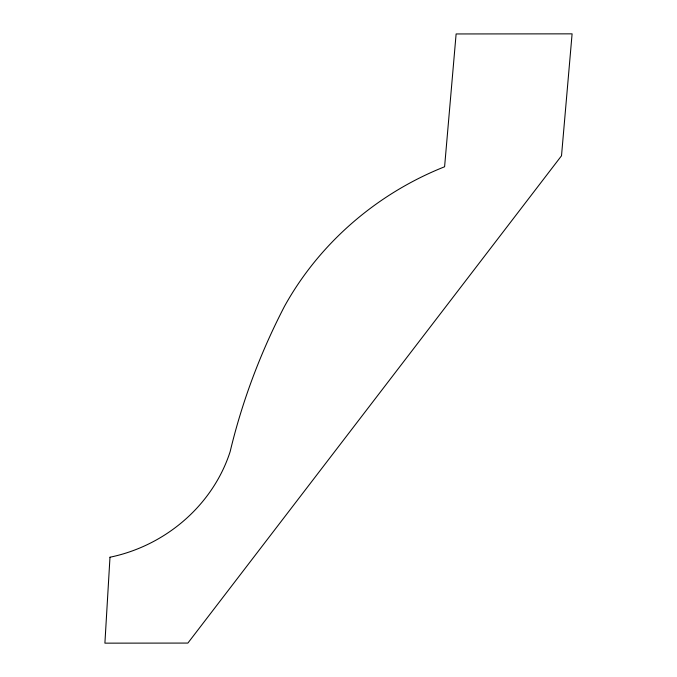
<?xml version="1.0" encoding="UTF-8"?>
<svg xmlns="http://www.w3.org/2000/svg" width="677" height="677" viewBox="0 0 677 677"><rect width="100%" height="100%" fill="white"/><g stroke="black" fill="none" stroke-linecap="round" stroke-linejoin="round"><path stroke-width="1.02" d="M109.987 557.222L104.901 643.15L187.876 643.074L561.512 155.778L572.099 33.85L456.12 33.952L444.594 166.77A292.845 265.629 -29.5 0 0 284.467 306.376A657.062 595.98 -29.5 0 0 230.138 451.669A149.49 135.595 -29.5 0 1 109.987 557.222"/></g></svg>
